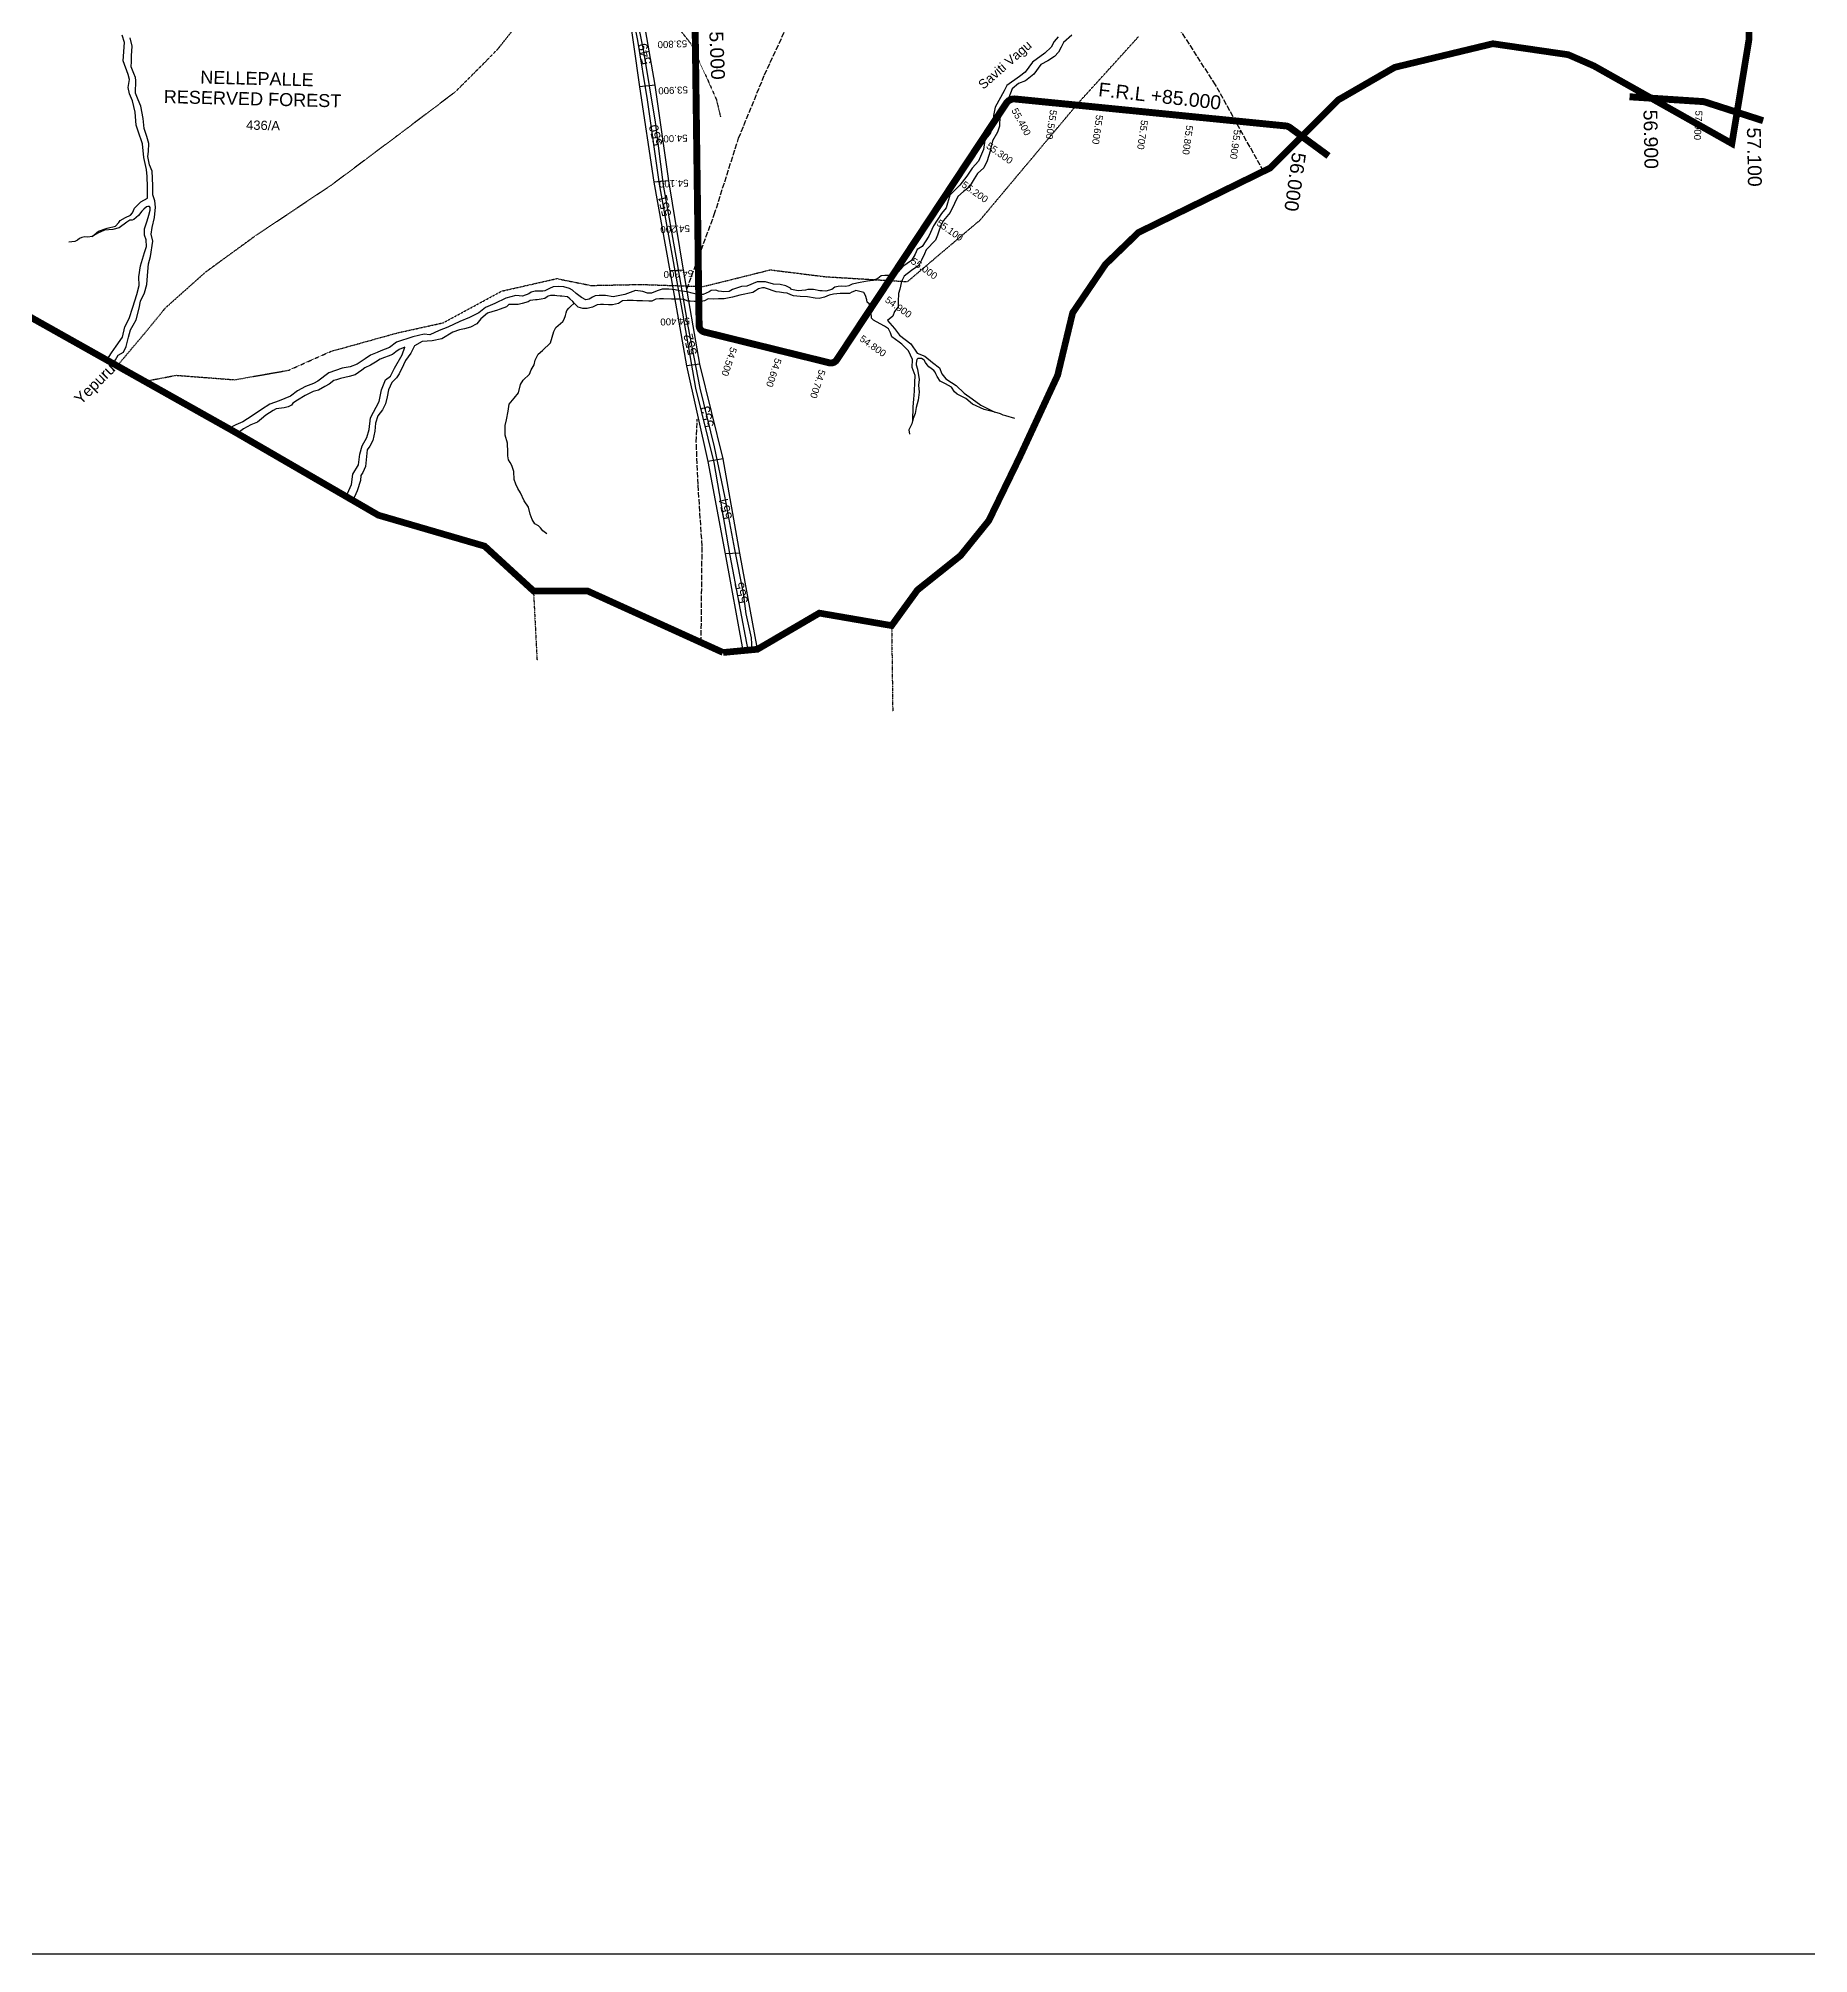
# Model space of a CAD drawing. Header units: inches. Extents: x 331956 to 347868, y 1573639 to 1584878.
# Drawn here: x 340578 to 344412, y 1573639 to 1577787 of the extents above; entities that cross this region are included whole.
import ezdxf

# ---------------------------------------------------------------- set-up
doc = ezdxf.new("R2010")
doc.units = ezdxf.units.IN
doc.header["$MEASUREMENT"] = 0
for name, pattern in [('ACAD_ISO02W100', [15, 12, -3]), ('ACAD_ISO03W100', [30, 12, -18]), ('ACAD_ISO07W100', [3, 0, -3]), ('BORDER', [1.75, 0.5, -0.25, 0.5, -0.25, 0, -0.25])]:
    doc.linetypes.add(name, pattern=pattern)
for name, color, linetype in [('BLOCK', 7, 'Continuous'), ('C LINE COO', 6, 'Continuous'), ('CARTTRACK', 30, 'ACAD_ISO02W100'), ('NALA', 4, 'Continuous'), ('SURVEY_BND', 7, 'Continuous')]:
    doc.layers.add(name, color=color, linetype=linetype)
for name, color, linetype, lineweight in [('FOOTPATH', 150, 'ACAD_ISO07W100', 30), ('ROAD', 1, 'Continuous', 25), ('VILL_BOUNDARY', 6, 'BORDER', 30)]:
    doc.layers.add(name, color=color, linetype=linetype, lineweight=lineweight)
doc.styles.get("Standard").update_dxf_attribs({"font": 'arial.ttf'})

msp = doc.modelspace()

# ---------------------------------------------------------------- linework, layer by layer
at = {"layer": 'BLOCK', "color": 1, "const_width": 15}
for points in [[(343371.8, 1577532.5), (343288.4, 1577593.8, 0.134415), (343278.6, 1577597.5), (342693, 1577655.8, 0.278372), (342674.3, 1577646.9), (342306.8, 1577090.8, -0.31718), (342290.7, 1577084.5), (342020.3, 1577151.2, -0.341318), (342008.8, 1577165.6), (341998.2, 1577965.2, 0.272109)], [(344312.9, 1577608.8), (344187.4, 1577649.2, 0.061684), (344182.5, 1577650.2), (344023.7, 1577660.6)]]:
    msp.add_lwpolyline(points, format="xyb", dxfattribs=at)
at = {"layer": 'BLOCK', "color": 2}
for p in [(342000.7, 1577775.3), (342002, 1577675.3), (342679.1, 1577652), (342777.8, 1577647.4), (342877.3, 1577637.5), (342976.8, 1577627.6), (344075.6, 1577657.2), (344175.4, 1577650.6), (344271, 1577622.3), (343076.3, 1577617.7), (343175.9, 1577607.8), (343275.4, 1577597.9), (342003.4, 1577575.3), (342623, 1577569.3), (343357.8, 1577542.8), (342004.7, 1577475.3), (342567.9, 1577485.9), (342006, 1577375.3), (342512.8, 1577402.4), (342457.6, 1577319), (342007.4, 1577275.3), (342402.5, 1577235.6), (342008.7, 1577175.3), (342088.7, 1577134.3), (342347.4, 1577152.2), (342185.8, 1577110.4), (342282.9, 1577086.5)]:
    msp.add_point(p, dxfattribs=at)
at = {"layer": 'C LINE COO', "color": 0}
msp.add_lwpolyline([(331956.3, 1573639.2), (347868, 1573639.2), (347868, 1584877.7), (331956.3, 1584877.7), (331956.3, 1573639.2)], dxfattribs=at)
at = {"layer": 'CARTTRACK'}
for points in [[(341982.2, 1577244.2), (342041.6, 1577405.3), (342094.4, 1577570.9), (342150.4, 1577707.9), (342236.9, 1577894.9), (342318.2, 1578084.7), (342441.2, 1578364), (342496.2, 1578480.1), (342538.1, 1578580.6), (342531.7, 1578622.8), (342500.3, 1578643.6), (342476.1, 1578728.6), (342487, 1578889.8), (342524.6, 1578976.1), (342565.6, 1579034.2), (342554.6, 1579073.9), (342512.1, 1579112), (342485.4, 1579161.8), (342480.2, 1579227.5), (342426.1, 1579284.7), (342428.8, 1579333)], [(343230.9, 1577499.2), (343127, 1577686.4), (343034.4, 1577831.1), (342980.4, 1577959.5), (342942.1, 1578038.9), (342907.8, 1578080.7), (342820.6, 1578185.6), (342736.7, 1578251.2), (342651.5, 1578343.6), (342598.1, 1578417.5), (342569.8, 1578444.3), (342505, 1578501.2)], [(342013.2, 1576478.6), (342015.4, 1576687.7), (342006.5, 1576821), (342002.8, 1576912.7), (342004.6, 1576962.2)]]:
    msp.add_lwpolyline(points, dxfattribs=at)
at = {"layer": 'FOOTPATH', "ltscale": 0.002}
for points in [[(340748.8, 1577077.8), (340806.2, 1577145.9), (340853.8, 1577204), (340940.8, 1577281.6), (341047.4, 1577359.3), (341211.2, 1577468.6), (341356.1, 1577577.1), (341482, 1577672.3), (341572.2, 1577763), (341646.2, 1577856.1), (341736.9, 1578001.8), (341763.9, 1578058.1), (341770.4, 1578082.1), (341790.5, 1578031.3), (341852.3, 1577944.3), (341897.4, 1577886.6), (341950.8, 1577826.6), (341991, 1577775.2), (342024.6, 1577703.6), (342046.4, 1577654), (342055.1, 1577617.4)], [(340808.3, 1577044.4), (340876.3, 1577057.5), (341002.9, 1577047.8), (341119.8, 1577068.4), (341211.1, 1577109.2), (341355.4, 1577149.3), (341454.7, 1577171.2), (341581.3, 1577239.8), (341700.8, 1577266.9), (341774.6, 1577252), (341882.9, 1577254.2), (342017.4, 1577249.6), (342163.1, 1577285.9), (342281.7, 1577271), (342460, 1577260.3), (342617.8, 1577394.1), (342829.7, 1577646.8), (342960.6, 1577791.1)]]:
    msp.add_lwpolyline(points, dxfattribs=at)
at = {"layer": 'NALA'}
for points in [[(340726.2, 1577090.5), (340736.4, 1577106), (340746.7, 1577120.6), (340760.4, 1577139.8), (340765.6, 1577162.3), (340774.8, 1577180.3), (340782.5, 1577205.2), (340791, 1577232.1), (340796.3, 1577251.9), (340795.8, 1577270.9), (340799.1, 1577294.4), (340807.9, 1577323.1), (340811.9, 1577336.6), (340811.7, 1577351), (340807.6, 1577361), (340807.9, 1577374.6), (340813.5, 1577391.8), (340817, 1577404.2), (340820.2, 1577415.3), (340820.3, 1577421.1), (340818.9, 1577422.9), (340815.2, 1577423.2), (340812.3, 1577422.3), (340806.3, 1577417.1), (340802.3, 1577412.8), (340794.8, 1577403.8), (340784.8, 1577394.8), (340781.1, 1577393.7), (340775.8, 1577393.3), (340769.3, 1577388.8), (340753, 1577376.6), (340739.1, 1577373), (340721.3, 1577371.8), (340706.5, 1577365.3), (340694.4, 1577357.8), (340708.3, 1577369.9), (340727.2, 1577375.7), (340744.9, 1577380.7), (340752.2, 1577388.5), (340755.2, 1577393), (340766.8, 1577399.1), (340777.4, 1577404.4), (340781.7, 1577409.4), (340786.3, 1577419.5), (340800.1, 1577433.4), (340814, 1577440.9), (340814, 1577451.6), (340814.1, 1577465.9), (340813.9, 1577488.1), (340812.4, 1577503.2), (340806.7, 1577528.8), (340803.3, 1577558.5), (340794, 1577585.8), (340789.9, 1577598.8), (340787.9, 1577627.5), (340781.7, 1577651.7), (340775.1, 1577667), (340772.7, 1577680.9), (340775.4, 1577698.3), (340772.2, 1577709.1), (340761.9, 1577738.1), (340764.4, 1577778.1), (340759.7, 1577793.8)], [(340739.9, 1577082.8), (340745.3, 1577090.8), (340750.6, 1577101.3), (340762.6, 1577107.4), (340768.3, 1577119.7), (340773.1, 1577140.3), (340777.8, 1577155.8), (340783.5, 1577166.3), (340790, 1577177.5), (340796.6, 1577202.7), (340798.9, 1577217.8), (340807.7, 1577236.1), (340813.2, 1577253.7), (340814.7, 1577282.5), (340816.3, 1577298.5), (340820.7, 1577314.4), (340825.8, 1577347.6), (340822.1, 1577362.9), (340824.1, 1577377.6), (340829.8, 1577399.3), (340831.9, 1577421.6), (340830, 1577435.4), (340825.6, 1577447.9), (340825.9, 1577468.6), (340824.2, 1577499.5), (340818.5, 1577513), (340814.9, 1577531.3), (340816.4, 1577542.1), (340817.2, 1577559.3), (340812.7, 1577574.7), (340806.9, 1577591.6), (340805.2, 1577613.9), (340799.6, 1577640.5), (340794.3, 1577654.2), (340788.3, 1577668.7), (340789.1, 1577695.5), (340788.3, 1577702.1), (340784.7, 1577710.7), (340779.2, 1577725.7), (340779.5, 1577736.8), (340779.8, 1577749.3), (340781.1, 1577770.2), (340776.5, 1577787.9)], [(342786.5, 1577790.3), (342777.9, 1577780.3), (342771.3, 1577767.9), (342757.6, 1577755.2), (342731.1, 1577735.3), (342714.9, 1577714), (342702.8, 1577704.6), (342675.4, 1577684.9), (342669.1, 1577673.8), (342650.1, 1577637.8), (342646, 1577620.4), (342644.1, 1577594), (342638.2, 1577579.2), (342627.4, 1577566.7), (342625, 1577546.4), (342613.6, 1577520.8), (342600.2, 1577505.9), (342588.5, 1577489), (342573.5, 1577469.3), (342552.1, 1577447.6), (342544, 1577420.1), (342533.5, 1577407.6), (342516.4, 1577381.3), (342506.3, 1577358.9), (342491.9, 1577336.2), (342480.7, 1577330.2), (342476.8, 1577319.9), (342468.9, 1577305.7), (342450, 1577292.8), (342439.7, 1577281.7), (342426.4, 1577273.4), (342411.2, 1577273.8), (342403, 1577272.5), (342395.6, 1577266.9), (342385.8, 1577262.7), (342373.4, 1577261.4), (342357.6, 1577258.1), (342340.5, 1577254.9), (342333.3, 1577250.9), (342326.2, 1577250), (342317.3, 1577250.3), (342310.3, 1577249.7), (342302.6, 1577248.3), (342296, 1577243.5), (342283.5, 1577239.8), (342275.1, 1577240.1), (342270.4, 1577240.7), (342256.6, 1577243.4), (342244, 1577243.2), (342239.3, 1577241.7), (342223.3, 1577240.3), (342209.2, 1577243.3), (342206.4, 1577246), (342196.8, 1577251.2), (342184.3, 1577254.1), (342169.7, 1577254.5), (342152.8, 1577260.1), (342134.5, 1577259.8), (342112.3, 1577250.7), (342100.5, 1577249.7), (342081.2, 1577243.3), (342073.8, 1577239.1), (342062, 1577238.1), (342057.3, 1577238.7), (342050.5, 1577239.9), (342044.8, 1577241.6), (342034.6, 1577241.1), (342030.8, 1577238.1), (342017.6, 1577232.1), (342005, 1577232.4), (341994.1, 1577235.6), (341983.2, 1577238.5), (341977.2, 1577238.6), (341966.5, 1577240.7), (341956.8, 1577242.3), (341943.3, 1577243.6), (341929.1, 1577243.7), (341918.1, 1577240.6), (341905.4, 1577235.4), (341897, 1577235.4), (341887.1, 1577238.8), (341870.9, 1577240.8), (341848, 1577232.7), (341822.4, 1577227.3), (341806.3, 1577230.1), (341792.1, 1577230.2), (341784, 1577229.6), (341778.2, 1577226.3), (341771, 1577222.1), (341763.4, 1577220.7), (341754.3, 1577225.9), (341742.5, 1577234.8), (341734.3, 1577241.8), (341728.1, 1577245.4), (341716.2, 1577249.1), (341704.9, 1577249.4), (341692.6, 1577248.9), (341684.9, 1577245.4), (341675.1, 1577240.4), (341670.6, 1577239.5), (341653.6, 1577239.7), (341645.2, 1577237.5), (341640.1, 1577234), (341626.1, 1577228.6), (341611.9, 1577230.4), (341590.6, 1577224.4), (341566.2, 1577212.7), (341546.1, 1577204.3), (341531.9, 1577192.9), (341511.5, 1577182.9), (341490.8, 1577173.8), (341464.8, 1577161.7), (341445.7, 1577154.4), (341425.9, 1577145.2), (341413.1, 1577146.8), (341388.8, 1577140.6), (341353.4, 1577128.9), (341338.5, 1577117.5), (341319.7, 1577110.6), (341311.7, 1577106.6), (341297.2, 1577101), (341285.7, 1577093.1), (341268.1, 1577081.3), (341253.1, 1577075.9), (341236, 1577072.9), (341207.3, 1577062.8), (341183, 1577044.8), (341173.5, 1577039.6), (341156.3, 1577033.5), (341139, 1577024), (341124.3, 1577012.3), (341099.7, 1577001.9), (341079.1, 1576994.9), (341061.5, 1576983.7), (341041, 1576969.3), (341020.5, 1576956.8), (341005.9, 1576949.8), (340990.2, 1576942.2)], [(342815.9, 1577794.2), (342797.7, 1577778.4), (342792.6, 1577767.9), (342787, 1577757.3), (342778.4, 1577748), (342764.3, 1577738.8), (342748.9, 1577730.5), (342733.7, 1577709.6), (342715.9, 1577695.1), (342700.8, 1577689.1), (342686.6, 1577677.8), (342676.1, 1577650), (342666.1, 1577629.5), (342660.2, 1577618.9), (342659.4, 1577596.8), (342655, 1577583.7), (342644.3, 1577565.3), (342638.8, 1577542.9), (342632.6, 1577522), (342625.4, 1577507), (342612, 1577494.5), (342604.2, 1577482.7), (342593.6, 1577464.8), (342581.1, 1577455.6), (342569.2, 1577444.5), (342561.8, 1577429.5), (342552.8, 1577410.3), (342538.2, 1577392.3), (342533.9, 1577384.5), (342529.2, 1577374.2), (342525.4, 1577360.7), (342520.8, 1577350), (342500.7, 1577329.4), (342496.6, 1577320.6), (342490.2, 1577306.9), (342484.5, 1577295.2), (342468.7, 1577284.2), (342453.2, 1577272.2), (342446.9, 1577260.7), (342443.4, 1577244.3), (342440.6, 1577234.4), (342440.2, 1577217), (342439.9, 1577205.6), (342432.2, 1577195.3), (342428.6, 1577185.8), (342417.1, 1577176.1), (342432.1, 1577159.1), (342442.5, 1577144.1), (342467, 1577125.6), (342480.8, 1577105.1), (342497.5, 1577099.1), (342513.9, 1577085.2), (342529.2, 1577073.8), (342534.3, 1577060.3), (342542.8, 1577050), (342555.6, 1577041.6), (342565.2, 1577035.5), (342583.1, 1577018.7), (342600.2, 1577006.7), (342619.1, 1576992.7), (342649.3, 1576977.4), (342626, 1576983.4), (342601.2, 1576995.2), (342586.3, 1577006.9), (342579, 1577010.9), (342567.9, 1577016.5), (342562, 1577021.4), (342555.4, 1577031.5), (342542.5, 1577038.7), (342530.7, 1577044.9), (342524.3, 1577054.6), (342521.6, 1577060.5), (342519.8, 1577064.3), (342517.4, 1577067.8), (342511.3, 1577072.3), (342506.6, 1577075.8), (342502.4, 1577079.8), (342499.2, 1577085.3), (342496, 1577090.1), (342493.9, 1577091.6), (342490.3, 1577093.6), (342485.5, 1577093.7), (342482.6, 1577093.8), (342480.2, 1577091.8), (342478.6, 1577083.9), (342479.1, 1577079.8), (342481.8, 1577070.6), (342485.2, 1577048.5), (342484, 1577036.3), (342485.5, 1577021), (342483, 1577003.3), (342478.9, 1576988), (342476.9, 1576974.6), (342472.3, 1576964), (342471.5, 1576959.8), (342472.7, 1576988.8), (342474.1, 1577005.4), (342475.2, 1577023.1), (342476.3, 1577041.7), (342476.7, 1577057), (342470.5, 1577074.4), (342470.7, 1577091.4), (342462, 1577110.4), (342448.1, 1577125), (342441.7, 1577128.9), (342425.9, 1577140.5), (342423.4, 1577149.1), (342418.8, 1577157.9), (342410.4, 1577163.5), (342401.2, 1577168.9), (342386.3, 1577176.7), (342382.1, 1577181.4), (342380.8, 1577207.3), (342377.2, 1577212.4), (342372.9, 1577215.6), (342372.2, 1577220.6), (342369.1, 1577230.4), (342365.3, 1577236.7), (342348.2, 1577240.9), (342345.1, 1577239.9), (342339.2, 1577237.4), (342334.4, 1577234.6), (342314.2, 1577234.3), (342299.7, 1577232.8), (342290.7, 1577230.7), (342280.4, 1577226.8), (342268.5, 1577224), (342260.2, 1577224.2), (342243.7, 1577227.1), (342227.8, 1577227.9), (342212.9, 1577229.4), (342207.1, 1577231.8), (342199.3, 1577235.5), (342191.9, 1577236.3), (342183, 1577237.4), (342176, 1577237.9), (342169.2, 1577240.2), (342159.3, 1577243.8), (342150.3, 1577246.9), (342146.1, 1577247), (342137.7, 1577244.5), (342131, 1577240.1), (342124.9, 1577236.9), (342097, 1577231.2), (342081.1, 1577226.8), (342063.4, 1577223.1), (342050.9, 1577222.8), (342040.1, 1577222.5), (342028.7, 1577222.8), (342020.5, 1577219), (342013.2, 1577217.1), (341997.9, 1577217.5), (341989.4, 1577217.7), (341984.4, 1577217.8), (341976.6, 1577221.5), (341968.3, 1577222.1), (341959.4, 1577222.6), (341954.2, 1577222.1), (341948.8, 1577222.2), (341931.4, 1577222.7), (341923.3, 1577222.7), (341915.4, 1577222.2), (341906.2, 1577218.1), (341900, 1577218.3), (341886.3, 1577218.6), (341874.1, 1577218.9), (341866, 1577219.1), (341853.3, 1577219.4), (341842.9, 1577218.9), (341834.1, 1577212.7), (341821.3, 1577209.7), (341812.8, 1577209.9), (341801.7, 1577211), (341795, 1577211.1), (341787.9, 1577210.1), (341777.9, 1577205.1), (341766.6, 1577202.1), (341757.3, 1577202.3), (341747, 1577205.3), (341743.1, 1577208.3), (341738.3, 1577213.4), (341735.5, 1577217.4), (341728.6, 1577223.1), (341723.7, 1577227), (341711.9, 1577229), (341707.8, 1577229.1), (341700.7, 1577229.2), (341696.6, 1577230.2), (341693.9, 1577230.2), (341687, 1577230.4), (341682, 1577229.1), (341680.1, 1577227.3), (341674.6, 1577224.1), (341666.9, 1577222.4), (341658, 1577220.8), (341654.4, 1577220.9), (341643, 1577219.5), (341638.4, 1577216.7), (341625.4, 1577212.7), (341617, 1577210.6), (341603.2, 1577211), (341596.7, 1577210.5), (341591.4, 1577205.4), (341578, 1577200.4), (341569.8, 1577197.9), (341562.1, 1577195.8), (341550.7, 1577191.9), (341536.2, 1577179.6), (341527.3, 1577168.8), (341513.6, 1577161.9), (341501.1, 1577157.9), (341489.8, 1577156.1), (341475.6, 1577151.1), (341451.8, 1577136.3), (341430.9, 1577131.9), (341408.9, 1577130.3), (341392.6, 1577121.3), (341384.8, 1577105.6), (341372.7, 1577089.5), (341368.4, 1577080.1), (341359.2, 1577060.8), (341353.6, 1577052), (341343.6, 1577041.7), (341336.5, 1577025.8), (341333.5, 1577010.7), (341330, 1576995.7), (341323.4, 1576982.5), (341313.4, 1576969.9), (341308.3, 1576954.1), (341306.8, 1576936.7), (341302.6, 1576916.4), (341295.5, 1576903.8), (341290, 1576895.8), (341287.9, 1576874.4), (341286.2, 1576859.9), (341280.9, 1576847.2), (341276, 1576840.3), (341275.8, 1576829.6), (341268.7, 1576807.5), (341259, 1576786.5)], [(340694.4, 1577357.8), (340685.1, 1577356.8), (340678.9, 1577357), (340671.9, 1577355.6), (340667.3, 1577353.8), (340662.5, 1577350.1), (340657.1, 1577347.5), (340644.3, 1577345.9)], [(341679, 1576714.3), (341670.4, 1576720.9), (341665.4, 1576727.3), (341660.7, 1576731.4), (341653.4, 1576735.9), (341647.1, 1576745.2), (341643.3, 1576756.8), (341639.2, 1576771.8), (341629.7, 1576785.3), (341622.4, 1576803.2), (341616.4, 1576812.5), (341611.9, 1576821.7), (341608.2, 1576831.7), (341607.6, 1576849), (341603.5, 1576862.4), (341599.4, 1576868.7), (341596, 1576874.6), (341594.3, 1576882.9), (341594.5, 1576891.1), (341593.9, 1576910.3), (341589, 1576927.5), (341589, 1576948.7), (341591.4, 1576961.2), (341595.1, 1576979.5), (341597.8, 1576995), (341608.2, 1577008.2), (341617.4, 1577019.2), (341622.4, 1577037.6), (341627.8, 1577046.7), (341641.6, 1577059.8), (341645, 1577069), (341651.5, 1577080), (341653.9, 1577089.9), (341660.2, 1577103), (341670, 1577111.3), (341687.3, 1577127.8), (341694.5, 1577152.4), (341698.8, 1577161), (341713.8, 1577173.8), (341716.8, 1577178.7), (341719.3, 1577186.9), (341720.8, 1577192.9), (341722.6, 1577198), (341726.8, 1577202.5), (341730.2, 1577206.1), (341738.3, 1577213.4)], [(341244.3, 1576795), (341256.2, 1576820.6), (341259.1, 1576843.3), (341271.4, 1576863.4), (341274.3, 1576886.5), (341279.2, 1576904.7), (341289.1, 1576923), (341294, 1576939.9), (341297.5, 1576965.2), (341315.7, 1577000.8), (341321.3, 1577026.3), (341329.4, 1577047.3), (341340.9, 1577055.4), (341348.9, 1577073.2), (341365.9, 1577102.1), (341371.6, 1577118.7), (341359.4, 1577113), (341351.9, 1577107.9), (341344.7, 1577102.4), (341335.5, 1577098.9), (341327.3, 1577096.2), (341318.3, 1577092), (341308.4, 1577085.7), (341297, 1577079.7), (341284.8, 1577073.8), (341278.3, 1577068.3), (341264.1, 1577058.2), (341251, 1577054.9), (341232.5, 1577050.7), (341223.8, 1577047.7), (341217.5, 1577046.1), (341207.6, 1577038.2), (341198.3, 1577033.5), (341184.7, 1577024.9), (341172.9, 1577022.1), (341155.4, 1577013.4), (341139.2, 1577003.3), (341129.3, 1576997.3), (341125.8, 1576992.9), (341118.9, 1576988.9), (341110.5, 1576986.8), (341093.1, 1576984.8), (341086.3, 1576981.3), (341070.9, 1576970.9), (341061.5, 1576963.3), (341052.4, 1576955.7), (341038.2, 1576950), (341022, 1576941.8), (341008.5, 1576931.7)], [(342471.9, 1576961.9), (342469.7, 1576952.1), (342466.6, 1576946.4), (342462.8, 1576939.2), (342464.4, 1576929.8)], [(342692.8, 1576964), (342673, 1576969.9), (342667.6, 1576970.8), (342661.2, 1576973.8), (342649.3, 1576977.4)]]:
    msp.add_lwpolyline(points, dxfattribs=at)
at = {"layer": 'ROAD'}
for points in [[(341858.3, 1577871.2), (341875.1, 1577782.3), (341896.7, 1577654.1), (341922.2, 1577471.4), (341973.2, 1577192), (342001.1, 1577029.4), (342040.4, 1576868.4), (342075.7, 1576666.9), (342114.5, 1576462.2)], [(342123.8, 1576463.1), (342122.6, 1576488.8), (342110.9, 1576541.1), (342105.3, 1576585.7), (342086.2, 1576680), (342064.7, 1576795.8), (342042, 1576902.8), (342011.2, 1577029.8), (341984.9, 1577163.7), (341961.4, 1577303), (341931.6, 1577469.1), (341914.4, 1577605.9), (341888.7, 1577763.2), (341865.3, 1577875.9)]]:
    msp.add_lwpolyline(points, dxfattribs=at)
at = {"layer": 'SURVEY_BND'}
for points in [[(341913.4, 1577685.4), (341880.5, 1577876.5), (341852.7, 1577871), (341879.8, 1577682.3)], [(341943, 1577478.5), (341913.4, 1577685.4), (341879.8, 1577682.3), (341910.7, 1577475.4)], [(341975, 1577285.3), (341943, 1577478.5), (341910.7, 1577475.4), (341945.3, 1577283.8)], [(342010.7, 1577081.3), (341975, 1577285.3), (341945.3, 1577283.8), (341981.2, 1577077.8)], [(342061.2, 1576876.5), (342010.7, 1577081.3), (341981.2, 1577077.8), (342027.6, 1576871)], [(342097, 1576672), (342061.2, 1576876.5), (342027.6, 1576871), (342065.3, 1576670.9)], [(342135.1, 1576464.1), (342097, 1576672), (342065.3, 1576670.9), (342103.2, 1576461.1)]]:
    msp.add_lwpolyline(points, dxfattribs=at)
at = {"layer": 'VILL_BOUNDARY', "color": 6, "linetype": 'ACAD_ISO03W100', "lineweight": -2, "ltscale": 3, "const_width": 14.5}
for points in [[(342060.7, 1576457.1), (342135.1, 1576464.1), (342269.1, 1576542.4), (342425.7, 1576515.4), (342481.6, 1576592.4), (342574.8, 1576666.8), (342636.1, 1576742.6), (342702.8, 1576879.8), (342785.2, 1577057.5), (342817.7, 1577192.8), (342888.9, 1577297.8), (342960.1, 1577366.6), (343245.1, 1577506.2), (343393.1, 1577653.9), (343515.2, 1577724.4), (343727.6, 1577775.5), (343891, 1577751.7), (343946.4, 1577727.5), (344245.3, 1577559.3), (344282.5, 1577785.8), (344285.5, 1578113.4)], [(337478.3, 1577254.8), (338269.2, 1577331.4), (338988.9, 1577404.1), (339252.9, 1577460), (339656.7, 1577448.1), (339824.8, 1577374.3), (340065.9, 1577331.5), (340524.5, 1577203.8), (340999.4, 1576937), (341314.2, 1576754.5), (341544.4, 1576687.4), (341650.1, 1576590.5), (341767.4, 1576590.3), (342060.7, 1576457.1)]]:
    msp.add_lwpolyline(points, dxfattribs=at)
at = {"layer": 'VILL_BOUNDARY'}
for points in [[(341650.1, 1576590.5), (341657.9, 1576439.8)], [(342425.7, 1576515.4), (342428.1, 1576329.6)]]:
    msp.add_lwpolyline(points, dxfattribs=at)

# ---------------------------------------------------------------- texts
at = {"layer": 'BLOCK', "color": 1}
for s, rotation, p in [('F.R.L +85.000', 272.3213, (342024.3, 1577963.5)), ('F.R.L +85.000', 353.672, (342872.2, 1577662)), ('56.900', 271.0814, (344053.7, 1577632.3)), ('57.100', 271.0814, (344277.8, 1577593.8)), ('56.000', 262.0244, (343293.6, 1577541.7))]:
    msp.add_text(s, height=30, rotation=rotation, dxfattribs=at).set_placement(p)
at = {"layer": 'BLOCK', "color": 0}
for s, rotation, p in [('53.800', 182.2348, (341982.6, 1577783.2)), ('53.900', 182.2348, (341984.1, 1577683.3)), ('55.400', 298.3051, (342684.6, 1577631.1)), ('55.500', 261.2855, (342769, 1577633.2)), ('55.600', 262.0244, (342868.7, 1577622.3)), ('57.000', 266.7533, (344166.5, 1577631.2)), ('54.000', 182.2348, (341983.6, 1577578.8)), ('55.700', 262.0244, (342966.1, 1577610.9)), ('55.800', 262.0244, (343063.9, 1577599.7)), ('55.900', 262.0244, (343167.2, 1577590.1)), ('55.300', 324.7878, (342629.2, 1577550.8)), ('54.100', 182.2348, (341985.6, 1577481.4)), ('55.200', 324.7878, (342575.6, 1577466.9)), ('54.200', 182.2348, (341988.6, 1577382.9)), ('55.100', 324.7878, (342521.4, 1577383.9)), ('55.000', 324.7878, (342465.8, 1577301)), ('54.300', 182.2348, (341995.6, 1577285.5)), ('54.900', 324.7878, (342410.1, 1577217.5)), ('54.400', 182.2348, (341988.6, 1577182.6)), ('54.800', 324.7878, (342354.7, 1577133.3)), ('54.500', 251.6205, (342077, 1577119.6)), ('54.600', 251.6205, (342173.6, 1577095.8)), ('54.700', 251.6205, (342268.8, 1577071.4))]:
    msp.add_text(s, height=15, rotation=rotation, dxfattribs=at).set_placement(p)
at = {"layer": 'SURVEY_BND'}
for s, height, rotation, p in [('549', 19.99, 103.4091, (341905.8, 1577733.1)), ('Saviti Vagu', 20.114, 41.3026, (342624.2, 1577675.5)), ('NELLEPALLE', 27.99, 358.5665, (340928.4, 1577689.4)), ('RESERVED FOREST', 27.988, 358.5665, (340849.3, 1577647.1)), ('436/A', 20.11, 358.5665, (341027.6, 1577589.6)), ('550', 19.99, 103.4091, (341929.9, 1577556.8)), ('551', 19.99, 103.4091, (341949.1, 1577404.3)), ('552', 19.99, 103.4091, (342004.7, 1577103.9)), ('Yepuru', 23.99, 44.9497, (340670.2, 1576992.5)), ('553', 19.99, 103.4091, (342041.3, 1576947.2)), ('554', 19.99, 103.4091, (342080.9, 1576748.1)), ('555', 19.99, 103.4091, (342115.2, 1576566))]:
    msp.add_text(s, height=height, rotation=rotation, dxfattribs=at).set_placement(p)

doc.saveas('drawing.dxf')
